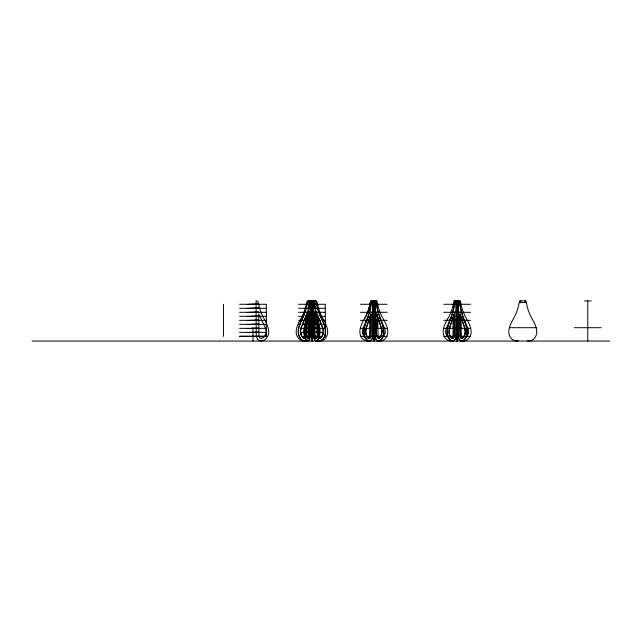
<?xml version="1.0" encoding="UTF-8"?>
<svg xmlns="http://www.w3.org/2000/svg" width="642" height="642" viewBox="0 0 642 642"><rect width="100%" height="100%" fill="white"/><g stroke="black" fill="none" stroke-linecap="round" stroke-linejoin="round"><path stroke-width="0.96" d="M313.328 300.929L313.473 336.625L314.46 340.18L315.415 340.942L316.634 340.926M374.639 300.929L374.784 335.991L375.498 339.169L377.448 340.814M374.872 300.929L375.016 335.991L375.739 339.169L377.095 340.645M457.963 300.929L458.107 335.991L459.038 339.546L461.149 340.942M458.195 300.929L458.34 335.991L458.869 338.743L460.41 340.645M306.154 315.278L306.138 319.491M306.836 318.087L306.844 313.882A51.352 44.467 -90 0 1 304.18 320.23L301.082 327.918M307.004 318.087L307.012 313.882A51.352 44.467 -90 0 1 304.348 320.23L303.393 322.236M314.524 303.754L314.524 300.929M314.684 303.754L314.692 300.929M369.816 317.389L369.824 316.683L369.8 320.888M375.008 300.929L375.241 330.622M453.14 316.683L452.995 333.976M306.82 322.292L306.699 334.538M306.988 322.292L306.868 334.538M369.784 323.696L369.808 320.189L377.833 320.165M306.114 323.696L305.993 334.354M309.123 325.117L308.69 337.772M369.792 322.99L369.752 327.701M308.81 334.731L308.898 313.882A51.352 25.68 90 0 1 307.358 320.23L305.568 327.918A14.325 7.166 90 0 0 305.183 331.433L305.191 331.713A5.305 2.656 -90 0 0 305.247 332.949M309.099 334.731L309.187 313.882A51.352 25.68 90 0 1 307.646 320.23L305.857 327.918A14.325 7.166 90 0 0 305.472 331.433L305.488 331.713A5.305 2.656 -90 0 0 305.536 332.949M369.76 327.412L369.672 333.792M308.802 335.317L308.521 337.628L307.687 338.374M309.091 335.317L309.043 336.448M370.763 334.538L370.875 313.882A51.352 36.313 -90 0 1 368.701 320.23L366.173 327.918M370.996 334.538L371.116 313.882A51.352 36.313 -90 0 1 368.941 320.23L366.405 327.918A14.325 10.128 90 0 0 365.868 331.433L365.884 331.713A5.305 3.756 -90 0 0 365.948 332.949M454.087 334.354L454.199 313.882A51.352 36.313 90 0 1 452.024 320.23L449.496 327.918A14.325 10.128 -90 0 0 448.951 331.433L448.967 331.713A5.305 3.756 -90 0 0 449.039 332.949M454.319 334.354L454.44 313.882A51.352 36.313 -90 0 1 452.265 320.23L449.729 327.918M369.672 334.169L369.68 333.535M370.747 335.357L370.354 337.628L369.166 338.374M370.988 335.357L370.586 337.628L369.399 338.326M454.071 335.293L453.661 337.652L452.425 338.382M454.311 335.293L453.91 337.628L452.722 338.326M306.691 335.357L306.362 337.307M306.852 335.357L306.507 337.379M452.979 334.731L452.674 337.114L451.639 338.182M305.961 335.284L305.785 334.474A12.174 6.083 -90 0 1 305.616 333.511L305.608 333.487M369.648 335.108L369.64 335.437M310.415 335.991L310.519 300.929M300.608 331.433L300.6 331.713A5.305 4.598 -90 0 0 300.689 332.949M445.757 331.433L445.749 331.713A5.305 5.305 0 0 0 445.845 332.949M310.415 335.991L309.588 339.883L307.55 341.071M309.011 303.554L309.348 301.515A1.645 0.819 -90 0 1 309.653 301.082L309.966 300.929M309.147 335.991L308.858 337.772M309.027 336.568L307.975 338.374M455.539 336.625L455.611 335.991M305.913 336.127L306.049 335.614A5.658 2.825 -90 0 0 307.919 338.446M318.296 333.062L318.231 333.511A12.174 6.083 90 0 1 318.079 334.426L317.902 335.228L317.742 325.101M318.584 333.062L318.52 333.511A12.174 6.083 90 0 1 318.368 334.426L318.095 335.614A5.658 2.825 90 0 1 316.217 338.446M371.967 300.929L371.333 301.082A1.645 1.645 0 0 0 370.723 301.515L370.153 303.056M370.225 302.583L369.961 304.107L377.697 304.107M520.919 300.929L520.285 301.082A1.645 1.645 0 0 0 519.675 301.515L519.009 303.554A48.383 48.383 0 0 1 513.359 318.889C509.989 324.683 505.968 333.07 511.594 338.832A7.552 7.552 0 0 0 513.054 339.979L516.08 341.071L518.311 340.645M370.137 303.152L370.065 303.53A48.383 48.383 0 0 1 364.407 318.889C361.045 324.683 357.024 333.07 362.642 338.832A7.552 7.552 0 0 0 364.102 339.979L367.128 341.071L369.551 340.565M381.661 333.062L381.573 333.511A12.174 8.603 90 0 1 381.356 334.426L380.963 335.614A5.658 3.996 -90 0 1 378.499 338.382C373.74 335.172 379.005 320.005 376.758 313.882A51.352 36.313 90 0 0 378.932 320.23L381.468 327.918A14.325 10.128 -90 0 1 382.006 331.433L381.998 331.713A5.305 3.756 -90 0 1 381.926 332.949M381.902 333.062L381.813 333.511A12.174 8.603 90 0 1 381.589 334.426L381.196 335.614A5.658 3.996 90 0 1 378.547 338.446A5.658 3.996 -90 0 0 381.22 335.63M464.985 333.062L464.896 333.511A12.174 8.603 90 0 1 464.68 334.426L464.286 335.614M465.225 333.062L465.137 333.511A12.174 8.603 90 0 1 464.912 334.426L464.519 335.614A5.658 3.996 -90 0 1 461.871 338.446M323.127 333.062L323.022 333.511A12.174 10.537 90 0 1 322.749 334.426L322.268 335.614A5.658 4.895 -90 0 1 319.026 338.446M323.295 333.062L323.191 333.511A12.174 10.537 90 0 1 322.918 334.426L322.436 335.614M266.005 333.062L265.884 333.511A12.174 12.174 0 0 1 265.571 334.426L265.018 335.614A5.658 5.658 0 0 1 261.27 338.446M385.08 333.062L384.951 333.511A12.174 12.174 0 0 1 384.638 334.426L384.093 335.614A5.658 5.658 0 0 1 382.319 337.612M468.403 333.062L468.275 333.511A12.174 12.174 0 0 1 467.962 334.426L467.408 335.614A5.658 5.658 0 0 1 465.161 337.901M381.34 334.474L381.356 334.426A12.174 8.603 -90 0 0 381.573 333.511M381.581 334.474L381.589 334.426A12.174 8.603 -90 0 0 381.661 334.169M464.664 334.474L464.68 334.426A12.174 8.603 -90 0 0 464.896 333.511M464.896 334.474L464.912 334.426A12.174 8.603 -90 0 0 465.129 333.511M378.09 336.552L369.543 336.552C369.238 338.061 369.864 334.233 369.575 336.215L378.09 336.215L378.587 337.676L379.735 338.302M369.415 336.938L368.195 338.222M363.171 327.918L366.638 320.43M322.733 334.474L322.749 334.426A12.174 10.537 -90 0 0 323.022 333.511M322.902 334.474L322.918 334.426A12.174 10.537 -90 0 0 323.191 333.511M367.296 318.897C364.881 325.069 362.024 332.676 366.036 338.832A7.552 5.345 -90 0 0 367.072 339.979L367.457 340.276M303.393 322.236L301.25 327.918A14.325 12.407 -90 0 0 300.584 331.433M308.329 338.743L308.529 338.278M368.219 317.477L367.914 318.079M451.037 318.472L450.507 319.459M367.505 318.865L367.184 319.459M369.198 337.443L369.222 337.411A1.894 1.894 0 0 0 369.375 337.202M449.729 320.839L446.495 327.918A14.325 14.325 0 0 0 445.725 331.433M450.403 319.652L449.841 320.631M447.747 318.897C444.336 324.667 440.356 333.078 445.965 338.832A7.552 7.552 0 0 0 447.426 339.979L450.451 341.071L452.682 340.645M305.271 337.796C302.888 332.219 304.854 324.836 306.483 318.897A48.383 24.195 -90 0 0 309.3 303.554L309.637 301.515A1.645 0.819 -90 0 1 309.942 301.082L310.038 337.219L308.666 340.645L307.213 340.926L306.033 339.979A7.552 3.78 -90 0 1 305.303 338.832C302.446 332.452 304.485 325.301 306.194 318.897A48.383 24.195 -90 0 0 309.011 303.554M307.205 340.18L306.009 340.814M307.374 340.18L305.544 340.942M370.546 340.645L372.087 338.743L372.617 335.991L372.761 300.929M316.634 340.926L317.814 339.979A7.552 3.78 -90 0 0 318.544 338.832C321.409 332.452 319.363 325.301 317.654 318.897A48.383 24.187 90 0 1 314.837 303.554L314.5 301.515A1.645 0.819 -90 0 0 314.203 301.082L313.882 300.929M455.603 301.026L455.499 301.082A1.645 1.164 -90 0 0 455.074 301.515L454.6 303.554A48.383 34.211 90 0 1 450.604 318.889C448.22 325.077 445.331 332.676 449.36 338.832A7.552 5.345 -90 0 0 450.387 339.979L451.182 340.533M379.35 340.75L380.57 339.979A7.552 5.345 -90 0 0 381.605 338.832C385.617 332.684 382.76 325.069 380.345 318.897A48.383 34.211 -90 0 1 376.356 303.554L375.891 301.515A1.645 1.164 -90 0 0 375.458 301.082L375.129 300.954M368.508 338.101L368.54 338.085A1.894 1.894 0 0 1 368.203 338.254M370.193 340.814L372.135 339.169L372.858 335.991L373.002 300.929M308.441 301.026L308.152 301.082A1.645 1.428 -90 0 0 307.622 301.515L307.053 303.554A48.383 41.907 90 0 1 302.149 318.889C299.236 324.868 295.729 332.885 300.625 338.832A7.552 6.54 -90 0 0 301.892 339.979L302.526 340.276M320.302 340.75L321.794 339.979A7.552 6.54 -90 0 0 323.054 338.832C327.942 332.885 324.475 324.86 321.514 318.897A48.383 41.899 -90 0 1 316.634 303.554L316.057 301.515A1.645 1.428 -90 0 0 315.535 301.082M462.224 340.926L463.893 339.979A7.552 5.345 -90 0 0 464.928 338.832C468.941 332.684 466.084 325.069 463.66 318.897A48.383 34.211 -90 0 1 459.68 303.554L459.215 301.515A1.645 1.164 -90 0 0 458.781 301.082L458.332 300.929M372.392 300.986L372.183 301.082A1.645 1.164 -90 0 0 371.75 301.515L371.285 303.554A48.383 34.211 90 0 1 367.28 318.889M455.716 300.986L455.266 301.082A1.645 1.164 -90 0 0 454.833 301.515L454.367 303.554A48.383 34.211 90 0 1 450.371 318.889C447.988 325.077 445.099 332.676 449.119 338.832A7.552 5.345 -90 0 0 450.154 339.979L451.607 340.75M305.688 340.645L303.457 341.071L300.432 339.979A7.552 7.552 0 0 1 298.979 338.832C293.362 333.078 297.342 324.667 300.761 318.897A48.383 48.383 0 0 0 306.394 303.554L307.061 301.515A1.645 1.645 0 0 1 307.662 301.082L316.185 301.082A1.645 1.645 0 0 1 316.795 301.515L317.461 303.554A48.383 48.383 0 0 0 323.111 318.889C326.481 324.683 330.502 333.07 324.876 338.832A7.552 7.552 0 0 1 323.416 339.979L320.39 341.071L318.159 340.645M369.359 340.645L367.128 341.071M369.816 340.942L370.434 340.814M453.14 340.942L455.009 339.546L455.94 335.991L456.085 300.929M319.748 340.926L321.963 339.979A7.552 6.54 -90 0 0 323.223 338.832C328.11 332.885 324.635 324.86 321.682 318.897A48.383 41.899 90 0 1 316.803 303.554L316.225 301.515A1.645 1.428 -90 0 0 315.695 301.082L315.134 300.954M308.28 301.026L308.866 300.929M379.141 340.926L377.207 340.814M461.75 341.071L464.134 339.979A7.552 5.345 -90 0 0 465.161 338.832C469.174 332.684 466.317 325.069 463.901 318.897A48.383 34.211 -90 0 1 459.921 303.554L459.447 301.515A1.645 1.164 -90 0 0 459.022 301.082L458.573 300.929M319.17 341.071L319.917 340.926M369.407 341.03L370.049 340.942M452.73 341.03L455.001 339.883L456.125 336.625L456.326 300.929M304.749 338.374L305.271 338.318L304.669 338.382M305.046 341.03L305.712 340.942M455.29 300.929L454.656 301.082A1.645 1.645 0 0 0 454.046 301.515L453.388 303.554A48.383 48.383 0 0 1 447.731 318.889M369.64 341.03L367.625 340.533M452.297 341.071L452.963 341.03M303.65 338.382L305.159 337.901L305.592 338.832A7.552 3.78 -90 0 0 306.322 339.979L307.502 340.926M304.509 341.071L305.215 341.03M370.474 300.929L377.167 300.929M453.798 300.929L460.491 300.929M519.426 300.929L526.111 300.929M584.437 300.929L591.13 300.929M519.234 302.583L526.312 302.583L526.528 303.554A48.383 48.383 0 0 0 532.186 318.889C535.548 324.683 539.569 333.07 533.943 338.832A7.552 7.552 0 0 1 532.483 339.979L529.457 341.071L527.226 340.645M306.25 304.107L317.597 304.107M453.26 304.107L461.02 304.107M239.594 304.276L266.35 304.276L266.35 336.384L239.594 336.384M298.546 304.276L325.301 304.276L325.301 336.384M360.443 304.276L387.198 304.276M443.766 304.276L470.522 304.276M306.25 304.444L317.597 304.444M377.697 304.444L369.928 304.26A48.551 48.551 0 0 1 364.415 318.889M453.26 304.444L461.02 304.444M306.138 308.12L317.308 308.12M239.594 308.288L266.35 308.288M298.546 308.288L325.301 308.288M306.138 308.457L317.308 308.457M306.539 312.132L317.485 312.132M370.418 312.132L377.223 312.132M453.742 312.132L460.547 312.132M239.594 312.301L266.35 312.301M298.546 312.301L305.48 312.301M306.499 312.301L317.477 312.301M318.368 312.301L325.301 312.301M360.443 312.301L369.359 312.301M370.402 312.301L377.239 312.301M378.282 312.301L387.198 312.301M443.766 312.301L452.682 312.301M453.725 312.301L460.563 312.301M461.598 312.301L470.522 312.301M306.539 312.469L307.831 312.469M308.272 312.469L317.485 312.469M370.418 312.469L377.223 312.469M453.742 312.469L460.547 312.469M306.154 316.153L307.093 316.153M308.288 316.153L315.567 316.153M316.008 316.153L317.694 316.153M239.594 316.313L266.35 316.313M298.546 316.313L303.497 316.313M305.48 316.313L307.462 316.313M308.465 316.313L315.382 316.313M316.386 316.313L318.368 316.313M320.35 316.313L325.301 316.313M306.154 316.482L307.093 316.482M308.288 316.482L315.567 316.482M316.755 316.482L317.694 316.482M307.077 320.165L316.771 320.165M453.132 320.165L461.157 320.165M239.594 320.334L266.35 320.334M298.546 320.334L305.48 320.334M307.197 320.334L316.859 320.334M317.373 320.334L320.35 320.334M322.332 320.334L325.301 320.334M360.443 320.334L379.27 320.334M381.252 320.334L387.198 320.334M443.766 320.334L470.522 320.334M307.077 320.494L316.771 320.494M377.833 320.494L369.808 320.165M453.132 320.494L461.157 320.494M306.114 324.178L317.325 324.178M239.594 324.346L266.35 324.346M298.546 324.346L300.528 324.346M302.51 324.346L317.373 324.346M318.368 324.346L322.332 324.346M306.114 324.515L317.325 324.515L317.991 327.918A14.325 7.166 -90 0 1 318.376 331.433L318.368 331.713A5.305 2.656 -90 0 1 318.312 332.949M509.387 327.693L536.15 327.693M574.405 327.693L601.161 327.693M306.073 328.19L317.774 328.19M369.752 328.19L377.881 328.19M453.075 328.19L461.205 328.19M239.594 328.359L266.35 328.359M300.528 328.359L325.301 328.359M360.443 328.359L387.198 328.359M443.766 328.359L470.522 328.359M306.073 328.527L317.774 328.527M378.074 336.264L377.889 328.568L369.752 328.527L369.752 328.022M453.075 328.527L461.205 328.527L461.381 336.199L462.545 338.141M306.025 332.203L317.822 332.203M239.594 332.371L266.35 332.371M300.528 332.371L303.497 332.371M305.48 332.371L323.319 332.371M306.025 332.54L317.822 332.54M239.594 336.215L266.35 336.215M305.897 336.215L317.975 336.215L318.047 336.737M452.867 336.215L461.413 336.215M301.716 336.384L322.372 336.384M360.443 336.384L363.613 336.384M366.622 336.384L387.198 336.384M443.766 336.384L470.522 336.384M239.594 336.552L266.35 336.552M305.897 336.552L317.975 336.552M452.867 336.552L461.413 336.552M32.1 341.071L609.9 341.071M318.641 341.03L319.339 341.071M261.166 338.374L259.553 337.716L258.951 335.846L258.742 313.882L265.395 327.918M461.317 341.03L461.991 341.071M318.576 338.318L319.178 338.382M319.949 338.35L318.777 337.965M461.799 338.374L461.237 338.222L461.678 338.35M378.242 338.374C373.572 335.044 378.7 320.029 376.525 313.882A51.352 36.313 90 0 0 378.7 320.23L381.228 327.918A14.325 10.128 -90 0 1 381.773 331.433L381.757 331.713A5.305 3.756 -90 0 1 381.685 332.949M524.618 300.929L525.252 301.082A1.645 1.645 0 0 1 525.862 301.515L526.36 302.583M458.99 300.929L459.632 301.082A1.645 1.645 0 0 1 460.234 301.515L460.9 303.554A48.383 48.383 0 0 0 466.557 318.889C469.92 324.683 473.94 333.07 468.315 338.832A7.552 7.552 0 0 1 466.854 339.979L463.829 341.071L461.598 340.645M375.674 300.929L376.308 301.082A1.645 1.645 0 0 1 376.91 301.515L377.576 303.554A48.383 48.383 0 0 0 383.234 318.889C386.596 324.683 390.617 333.07 384.991 338.832A7.552 7.552 0 0 1 383.539 339.979L380.505 341.071L378.282 340.645M314.981 300.929L315.575 301.026M318.721 338.342L318.247 338.222L318.673 338.302M318.809 341.03L317.67 340.814M316.169 338.374C312.526 334.265 316.602 320.51 314.957 313.882A51.352 25.672 -90 0 0 316.49 320.23L318.28 327.918A14.325 7.166 -90 0 1 318.665 331.433L318.657 331.713A5.305 2.656 -90 0 1 318.609 332.949M315.88 338.374L314.821 336.568M375.249 300.929L375.698 301.082A1.645 1.164 -90 0 1 376.124 301.515L376.597 303.554A48.383 34.211 -90 0 0 380.594 318.889C382.977 325.077 385.866 332.676 381.838 338.832A7.552 5.345 -90 0 1 380.81 339.979L377.584 340.942M461.558 341.03L460.531 340.814M303.931 340.926L304.677 341.071M313.681 300.954L313.81 337.219L315.19 340.645L316.346 340.926L317.525 339.979A7.552 3.78 -90 0 0 318.255 338.832C321.12 332.452 319.074 325.301 317.365 318.897A48.383 24.187 90 0 1 314.548 303.554L314.211 301.515A1.645 0.819 -90 0 0 313.914 301.082L313.761 300.986M317.838 340.814L318.304 340.942M451.824 340.926L452.53 341.071M369.206 341.071L366.831 339.979A7.552 5.345 -90 0 1 365.804 338.832C361.783 332.684 364.64 325.069 367.063 318.897A48.383 34.211 90 0 0 371.044 303.554L371.517 301.515A1.645 1.164 -90 0 1 371.943 301.082L372.496 301.339M303.385 340.75L304.099 340.926M317.244 340.645L317.838 340.814M451.374 340.75L452.056 340.926M302.855 340.533L303.546 340.75M302.358 340.276L303.024 340.533M316.843 340.437L317.405 340.645M317.461 337.604L316.859 322.292M381.003 320.43L384.47 327.918M446.872 335.614L446.342 334.474A12.174 12.174 0 0 1 446.005 333.511L445.885 333.062M318.063 316.683A51.352 44.467 90 0 0 319.668 320.23L322.765 327.918M317.902 316.683A51.352 44.467 90 0 0 319.499 320.23L322.605 327.918A14.325 12.407 90 0 1 323.263 331.433M301.411 335.614L300.946 334.474A12.174 10.537 90 0 1 300.785 333.952M305.094 338.366L305.303 338.832M315.519 338.743L314.869 335.991M315.35 338.743L314.861 337.219M461.51 318.28A51.352 36.313 90 0 0 462.256 320.23L464.792 327.918A14.325 10.128 -90 0 1 465.33 331.433L465.314 331.713A5.305 3.756 -90 0 1 465.249 332.949M461.269 318.28A51.352 36.313 90 0 0 462.023 320.23L464.551 327.918A14.325 10.128 -90 0 1 465.097 331.433L465.081 331.713A5.305 3.756 -90 0 1 465.009 332.949M451.832 338.069A5.658 3.996 90 0 1 449.978 335.63L449.625 334.474A12.174 8.603 -90 0 1 449.384 333.511L449.296 333.062M449.761 335.614L449.384 334.474A12.174 8.603 -90 0 1 449.151 333.511L449.063 333.062M317.453 337.235L317.028 322.292M375.682 337.772L375.867 338.278M300.793 333.375L300.825 333.511A12.174 10.537 -90 0 0 301.098 334.426L301.579 335.614A5.658 4.895 90 0 0 304.83 338.446M301.098 334.426L301.114 334.474A12.174 10.537 90 0 1 300.833 333.511M300.929 334.426L300.946 334.474A12.174 10.537 -90 0 1 300.665 333.511L300.552 333.062M365.739 333.062L365.828 333.511A12.174 8.603 -90 0 0 366.052 334.426L366.438 335.614A5.658 3.996 -90 0 0 369.094 338.446M365.98 333.062L366.068 333.511A12.174 8.603 -90 0 0 366.285 334.426L366.678 335.614A5.658 3.996 -90 0 0 369.327 338.446M366.052 334.426L366.06 334.474A12.174 8.603 90 0 1 365.828 333.511M362.561 333.062L362.682 333.511A12.174 12.174 0 0 0 362.995 334.426L363.549 335.614A5.658 5.658 0 0 0 366.237 338.109M305.319 333.487L305.327 333.511A12.174 6.083 -90 0 0 305.48 334.426L305.761 335.614A5.658 2.825 -90 0 0 307.63 338.446M317.308 324.483L316.201 320.23A51.352 25.672 -90 0 1 314.668 313.882L314.813 336.448M317.95 336.264L317.798 335.614A5.658 2.825 90 0 1 315.928 338.446M319.644 327.693L319.772 328.6M319.355 327.693L319.483 328.6M458.741 336.625L458.613 333.84M323.239 331.433L323.247 331.713A5.305 4.598 -90 0 1 323.159 332.949M381.99 331.433L381.99 331.481A14.325 10.128 90 0 0 381.436 327.934M381.749 331.433L381.749 331.481A14.325 10.128 90 0 0 381.204 327.934M461.213 328.568L461.141 316.683M377.889 328.568L377.825 318.087M317.718 320.888L317.694 315.278M317.012 318.087L317.004 313.882A51.352 44.467 -90 0 0 319.668 320.23M316.843 318.087L316.835 313.882M309.324 300.929L309.332 302.815M309.155 300.929L309.163 302.815M587.783 300.929L587.783 341.071M457.313 300.929L457.313 341.071M457.144 300.929L457.144 341.071M456.976 300.929L456.976 341.071M373.989 300.929L373.989 341.071M373.821 300.929L373.821 341.071M373.652 300.929L373.652 341.071M312.092 300.929L312.092 341.071M311.924 300.929L311.924 341.071M311.755 300.929L311.755 341.071M252.972 327.693L252.972 341.071M223.472 304.276L223.472 336.384M322.469 335.63A5.658 4.895 -90 0 1 319.186 338.446M322.733 327.934A14.325 12.407 90 0 1 323.432 331.433L323.416 331.713A5.305 4.598 -90 0 1 323.327 332.949M302.061 339.979A7.552 6.54 -90 0 1 300.793 338.832C295.906 332.885 299.381 324.86 302.334 318.897A48.383 41.907 90 0 0 307.213 303.554L307.791 301.515A1.645 1.428 -90 0 1 308.32 301.082M304.661 338.446A5.658 4.895 90 0 1 301.379 335.63M301.114 327.934A14.325 12.407 -90 0 0 300.416 331.433L300.44 331.713A5.305 4.598 -90 0 0 300.52 332.949M305.945 316.289A51.352 44.467 90 0 1 304.18 320.23M306.114 316.289A51.352 44.467 90 0 1 304.348 320.23M319.499 320.23A51.352 44.467 -90 0 1 316.835 313.882M303.634 338.446A5.658 5.658 0 0 1 303.361 338.382M298.795 330.935A14.325 14.325 0 0 1 298.851 330.542M363.212 327.934A14.325 14.325 0 0 0 362.401 331.433L362.425 331.713A5.305 5.305 0 0 0 362.521 332.949M366.197 327.934A14.325 10.128 90 0 0 365.627 331.433L365.643 331.713A5.305 3.756 -90 0 0 365.715 332.949M380.666 319.844A51.352 51.352 0 0 1 379.823 318.28M384.43 327.934A14.325 14.325 0 0 1 385.232 331.433L385.216 331.713A5.305 5.305 0 0 1 385.112 332.949M380.987 335.63A5.658 3.996 90 0 1 378.307 338.446M366.285 334.426A12.174 8.603 90 0 1 366.068 333.511M462.256 320.23A51.352 36.313 -90 0 1 460.089 313.882L460.218 335.622L461.149 338.278L460.338 337.548L459.993 335.734L459.849 313.882A51.352 36.313 -90 0 0 462.023 320.23M461.63 338.446A5.658 3.996 -90 0 0 464.31 335.63A5.658 3.996 90 0 1 462.449 338.069M451.599 338.069A5.658 3.996 90 0 1 449.737 335.63A5.658 3.996 -90 0 0 452.417 338.446M449.761 327.934A14.325 10.128 -90 0 0 449.191 331.433L449.199 331.713A5.305 3.756 -90 0 0 449.272 332.949M464.519 335.71A5.658 3.996 90 0 1 462.681 338.069M452.65 338.446A5.658 3.996 -90 0 1 449.978 335.63M462.553 317.076A51.352 51.352 0 0 0 464.206 320.23L467.793 327.918A14.325 14.325 0 0 1 468.556 331.433L468.54 331.713A5.305 5.305 0 0 1 468.435 332.949M451.735 317.076A51.352 51.352 0 0 1 450.074 320.23M449.039 337.853A5.658 5.658 0 0 1 446.84 335.63M265.355 327.934A14.325 14.325 0 0 1 266.165 331.433L266.141 331.713A5.305 5.305 0 0 1 266.045 332.949M256.07 304.444L256.246 335.485L257.346 339.233A4.085 4.085 0 0 0 258.253 340.132L261.438 341.071L264.464 339.979A7.552 7.552 0 0 0 265.924 338.832C271.534 333.078 267.553 324.667 264.143 318.897A48.383 48.383 0 0 1 258.509 303.554L257.843 301.515A1.645 1.645 0 0 0 257.233 301.082L256.07 300.929L256.07 304.444M258.638 304.107L247.306 304.444L258.638 304.107M258.638 308.12L247.306 308.457L258.638 308.12M258.638 312.132L247.306 312.469L258.638 312.132M258.638 316.153L247.306 316.482L258.638 316.153M258.638 320.165L247.306 320.494L258.638 320.165M258.638 324.178L247.306 324.515L258.638 324.178M258.638 328.19L247.306 328.527L258.638 328.19M258.638 332.203L247.306 332.54L258.638 332.203"/></g></svg>
